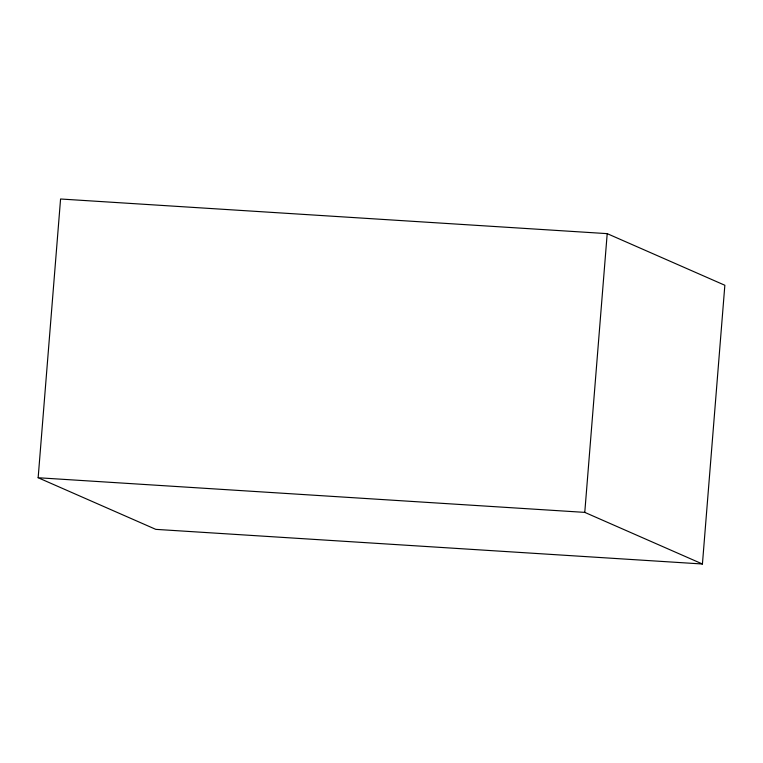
<?xml version="1.0" encoding="UTF-8"?>
<svg xmlns="http://www.w3.org/2000/svg" width="763" height="763" viewBox="0 0 763 763"><rect width="100%" height="100%" fill="white"/><g stroke="black" fill="none" stroke-linecap="round" stroke-linejoin="round"><path stroke-width="1.14" d="M38.15 477.743L60.573 199L607.205 233.64L724.85 285.257L702.427 564L155.795 529.36L38.15 477.743L584.773 512.383L702.427 564M584.773 512.383L607.205 233.64"/></g></svg>
